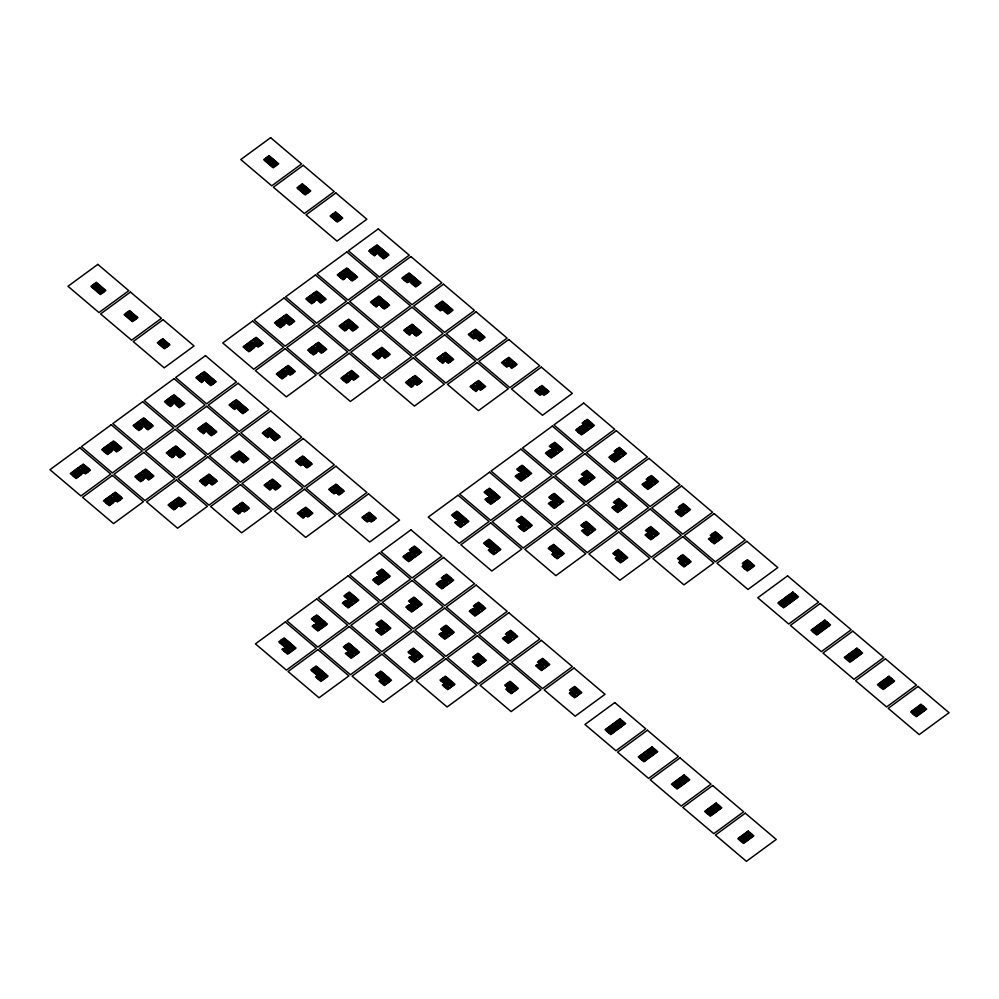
<?xml version="1.0" encoding="UTF-8"?>
<svg xmlns="http://www.w3.org/2000/svg" width="999" height="999" viewBox="0 0 999 999"><rect width="100%" height="100%" fill="white"/><g stroke="black" fill="none" stroke-linecap="round" stroke-linejoin="round"><path stroke-width="1.5" d="M92.095 287.425L97.527 283.441M264.897 160.702L270.329 156.718M93.294 288.436L98.726 284.465M266.096 161.713L271.516 157.73M94.493 289.46L99.925 285.477M267.282 162.725L272.715 158.741M95.692 290.472L101.111 286.488M268.481 163.736L273.913 159.753M96.878 291.483L102.31 287.5M269.68 164.748L275.112 160.764M98.077 292.495L103.509 288.511M270.879 165.759L276.298 161.788M99.276 293.506L104.708 289.535M272.065 166.783L277.497 162.8M125.312 315.584L130.744 311.601M298.114 188.848L303.534 184.865M126.511 316.596L131.943 312.612M299.3 189.86L304.732 185.876M127.71 317.607L133.129 313.624M300.499 190.871L305.931 186.9M128.896 318.619L134.328 314.648M301.698 191.895L307.13 187.912M130.095 319.63L135.527 315.659M302.897 192.907L308.316 188.923M131.294 320.654L136.726 316.671M304.096 193.918L309.515 189.935M158.529 343.731L163.961 339.747M331.318 217.008L336.75 213.024M159.728 344.742L165.147 340.771M332.517 218.019L337.949 214.036M160.926 345.766L166.346 341.783M333.716 219.031L339.148 215.047M162.113 346.778L167.545 342.794M334.915 220.042L340.334 216.059M163.312 347.789L168.744 343.806M336.114 221.054L341.533 217.07M203.134 374.275L205.444 372.59M375.936 247.54L378.234 245.854M172.889 397.402L175.2 395.716M345.691 270.667L347.989 268.981M142.645 420.529L144.955 418.843M198.264 379.745L206.643 373.601M315.447 293.793L317.744 292.108M371.054 253.009L379.433 246.865M112.412 443.656L114.71 441.958M166.858 403.708L176.398 396.728M285.202 316.92L287.512 315.234M339.66 276.985L349.188 269.992M82.168 466.783L84.465 465.084M135.464 427.684L146.154 419.855M199.325 380.644L207.829 374.613M254.957 340.047L257.267 338.361M308.266 300.949L318.943 293.119M372.127 253.921L380.631 247.877M167.932 404.62L175.162 399.325M340.734 277.884L347.952 272.59M104.071 451.66L115.909 442.982M175.287 399.425L177.585 397.739M276.873 324.925L288.699 316.246M348.077 272.69L350.387 271.004M136.538 428.596L144.917 422.452M309.328 301.86L317.707 295.716M72.677 475.624L85.664 466.108M145.042 422.552L147.34 420.866M203.921 379.37L209.028 375.624M245.479 348.901L258.454 339.373M317.832 295.816L320.142 294.131M376.71 252.647L381.83 248.888M105.145 452.559L117.108 443.993M173.676 402.497L178.784 398.751M202.322 381.368L204.445 379.82M277.934 325.836L289.897 317.257M346.466 275.774L351.586 272.015M375.124 254.633L377.235 253.084M73.751 476.535L84.428 468.706M246.541 349.8L257.23 341.97M84.553 468.806L86.863 467.12M143.431 425.624L148.539 421.878M172.09 404.495L174.201 402.947M205.107 380.394L210.227 376.635M257.355 342.07L259.653 340.384M316.221 298.901L321.341 295.142M344.88 277.759L346.99 276.211M377.909 253.659L383.017 249.912M141.846 427.622L143.956 426.073M314.635 300.886L316.745 299.338M113.187 448.751L118.294 445.005M174.862 403.521L179.982 399.762M285.976 322.028L291.096 318.269M347.664 276.785L352.772 273.039M82.942 471.878L88.049 468.131M111.601 450.749L113.711 449.2M144.618 426.648L149.738 422.889M211.426 377.647L206.094 381.556L210.876 385.614L216.209 381.705L204.246 371.566L195.866 377.709L201.611 382.58L202.76 381.743L197.015 376.873M255.732 345.154L260.851 341.396M284.39 324.013L286.501 322.465M317.42 299.912L322.54 296.166M384.215 250.924L378.896 254.82L383.678 258.878L388.998 254.97L377.035 244.842L368.668 250.986L374.413 255.856L375.562 255.007L369.817 250.137M81.356 473.876L83.466 472.327M114.385 449.775L119.493 446.016M181.181 400.774L175.849 404.682L179.445 407.729L184.765 403.821L174.001 394.692L164.473 401.685L170.217 406.556L172.515 404.87L166.771 400M254.146 347.14L256.268 345.592M287.175 323.039L292.295 319.28M353.971 274.051L348.651 277.947L352.235 280.994L357.567 277.085L346.803 267.969L337.262 274.95L343.007 279.82L345.317 278.134L339.573 273.264M84.141 472.902L89.248 469.143M150.936 423.901L145.604 427.809L148.002 429.832L153.322 425.936L143.756 417.819L133.079 425.661L138.824 430.532L142.27 427.997L136.538 423.126M207.293 382.567L212.612 378.671M256.93 346.166L262.05 342.407M323.726 297.178L318.406 301.074L320.804 303.109L326.124 299.2L316.558 291.096L305.869 298.926L311.613 303.796L315.072 301.261L309.328 296.391M380.095 255.844L385.414 251.935M120.692 447.028L115.372 450.936L116.558 451.948L121.89 448.052L113.511 440.946L101.686 449.625L107.43 454.495L112.038 451.123L106.294 446.253M177.048 405.694L182.367 401.798M293.481 320.304L288.162 324.2L289.36 325.224L294.68 321.316L286.313 314.223L274.475 322.902L280.22 327.772L284.827 324.388L279.083 319.518M349.85 278.971L355.169 275.062M146.803 428.821L152.135 424.925M208.491 383.579L213.811 379.682M319.605 302.098L324.925 298.189M381.281 256.855L386.613 252.947M178.247 406.705L183.566 402.809M351.036 279.982L356.368 276.074M209.69 384.603L215.01 380.694M382.48 257.867L387.799 253.958M235.177 402.347L237.487 400.649M407.979 275.612L410.277 273.926M204.932 425.474L207.243 423.776M377.734 298.738L380.032 297.053M174.688 448.601L176.998 446.903M231.456 406.968L238.674 401.66M347.49 321.865L349.787 320.179M404.245 280.232L411.476 274.937M144.443 471.728L146.753 470.029M200.062 430.931L208.429 424.787M317.245 344.992L319.543 343.306M372.852 304.208L381.231 298.064M232.517 407.867L237.437 404.258M405.319 281.144L410.239 277.535M114.198 494.855L116.508 493.156M168.656 454.907L178.197 447.914M237.575 404.37L239.872 402.684M287 368.119L289.298 366.421M341.458 328.172L350.986 321.191M410.364 277.635L412.674 275.949M201.124 431.843L207.205 427.385M373.926 305.107L379.995 300.662M137.263 478.883L147.952 471.041M207.33 427.497L209.628 425.811M310.065 352.147L320.741 344.318M380.119 300.761L382.43 299.076M169.73 455.819L176.96 450.512M342.52 329.083L349.75 323.788M105.869 502.847L117.707 494.168M177.085 450.624L179.383 448.938M235.951 407.442L241.071 403.696M278.671 376.123L290.497 367.445M349.875 323.888L352.185 322.202M408.753 280.707L413.861 276.96M138.337 479.782L146.716 473.638M311.126 353.059L319.505 346.915M146.841 473.751L149.138 472.065M205.707 430.569L210.826 426.823M236.476 407.892L234.365 409.44L229.058 404.945L236.288 399.637L248.239 409.777L242.919 413.686L238.137 409.627L243.456 405.719M319.63 347.015L321.94 345.329M378.509 303.833L383.616 300.087M409.278 281.156L407.167 282.705L401.86 278.209L409.078 272.902L421.041 283.042L415.721 286.95L410.939 282.892L416.258 278.983M106.943 503.758L116.471 496.765M204.121 432.567L206.244 431.019M279.732 377.023L289.26 370.042M376.923 305.831L379.033 304.283M116.596 496.878L118.893 495.192M175.474 453.696L180.582 449.95M237.15 408.454L242.27 404.707M289.385 370.142L291.696 368.456M348.264 326.96L353.384 323.214M409.952 281.73L415.06 277.972M173.876 455.694L175.999 454.145M346.678 328.958L348.788 327.41M145.23 476.823L150.337 473.076M206.905 431.58L212.025 427.834M318.019 350.087L323.139 346.341M379.707 304.857L384.815 301.099M114.985 499.95L120.092 496.203M143.644 478.821L145.754 477.272M176.661 454.707L181.781 450.961M287.774 373.214L292.894 369.468M316.433 352.085L318.544 350.537M349.463 327.984L354.57 324.225M113.399 501.948L115.509 500.399M286.189 375.212L288.299 373.663M146.416 477.834L151.536 474.088M213.212 428.846L207.892 432.754L211.488 435.789L216.808 431.893L206.044 422.764L197.665 428.908L203.409 433.778L204.558 432.929L198.813 428.059M319.218 351.111L324.325 347.352M386.014 302.11L380.694 306.019L384.278 309.066L389.598 305.157L378.833 296.029L370.454 302.173L376.198 307.043L377.36 306.206L371.616 301.336M116.171 500.961L121.291 497.215M182.979 451.973L177.647 455.881L180.045 457.904L185.364 453.996L175.799 445.891L166.271 452.884L172.015 457.754L174.313 456.056L168.569 451.186M239.335 410.639L244.655 406.73M288.973 374.238L294.093 370.479M355.769 325.237L350.449 329.146L352.834 331.168L358.166 327.272L348.589 319.156L339.061 326.149L344.805 331.019L347.115 329.333L341.371 324.463M412.125 283.903L417.457 280.007M152.735 475.099L147.402 479.008L148.601 480.019L153.921 476.111L145.554 469.018L134.877 476.848L140.622 481.718L144.068 479.183L138.324 474.313M209.091 433.766L214.41 429.857M325.524 348.364L320.204 352.272L321.403 353.284L326.723 349.388L318.356 342.282L307.667 350.125L313.411 354.995L316.87 352.46L311.126 347.59M381.88 307.03L387.212 303.134M178.846 456.893L184.166 452.984M240.534 411.65L245.854 407.754M351.648 330.157L356.968 326.261M413.324 284.915L418.643 281.019M210.29 434.777L215.609 430.869M383.079 308.042L388.411 304.146M241.721 412.662L247.053 408.766M414.523 285.939L419.842 282.03M268.394 430.494L270.692 428.808M441.183 303.758L443.494 302.073M238.149 453.621L240.447 451.935M410.939 326.885L413.249 325.199M207.904 476.748L210.215 475.062M264.66 435.114L271.89 429.82M380.706 350.012L383.004 348.326M437.462 308.391L444.692 303.084M177.66 499.875L179.97 498.189M233.267 459.09L241.646 452.947M350.462 373.139L352.759 371.453M406.069 332.355L414.448 326.211M265.734 436.026L270.654 432.417M438.536 309.29L443.456 305.682M201.873 483.066L211.401 476.073M270.779 432.517L273.089 430.831M374.675 356.331L384.203 349.338M443.581 305.794L445.879 304.096M170.479 507.03L181.156 499.2M234.34 460.002L242.844 453.958M343.281 380.307L353.958 372.465M407.13 333.266L415.646 327.222M202.947 483.966L210.165 478.671M375.736 357.23L382.967 351.935M210.302 478.771L212.6 477.085M269.168 435.601L274.288 431.843M383.092 352.048L385.402 350.349M441.97 308.866L447.077 305.12M171.553 507.942L182.355 500.212M269.693 436.039L267.582 437.587L262.275 433.091L269.505 427.797L280.269 436.913L274.937 440.821L271.353 437.774L276.673 433.878M344.343 381.206L355.157 373.476M442.495 309.315L440.384 310.864L435.064 306.356L442.295 301.061L453.059 310.177L447.739 314.086L444.143 311.051L449.475 307.143M238.923 458.728L244.043 454.97M411.725 331.993L416.833 328.246M208.679 481.855L213.798 478.096M237.337 460.714L239.448 459.165M270.367 436.613L275.474 432.854M381.481 355.12L386.588 351.373M410.139 333.991L412.25 332.442M443.156 309.877L448.276 306.131M178.434 504.982L183.554 501.223M207.093 483.841L209.203 482.292M240.122 459.74L245.242 455.981M351.236 378.246L356.343 374.5M379.895 357.118L382.005 355.569M412.924 333.004L418.032 329.258M176.848 506.968L178.971 505.419M349.65 380.244L351.76 378.696M209.877 482.867L214.997 479.108M382.679 356.131L387.787 352.385M179.633 505.993L184.753 502.235M246.428 457.005L241.109 460.901L243.506 462.937L248.826 459.028L239.261 450.924L230.881 457.067L236.626 461.938L237.774 461.088L232.03 456.218M352.435 379.258L357.542 375.512M419.23 330.269L413.911 334.178L416.296 336.201L421.615 332.292L412.05 324.188L403.671 330.332L409.415 335.202L410.577 334.353L404.832 329.483M216.184 480.132L210.864 484.028L212.063 485.039L217.382 481.143L209.016 474.05L199.488 481.031L205.232 485.901L207.53 484.215L201.786 479.345M272.552 438.786L277.872 434.89M388.986 353.396L383.666 357.305L384.852 358.316L390.184 354.408L381.805 347.315L372.277 354.308L378.022 359.165L380.332 357.48L374.588 352.61M445.342 312.063L450.661 308.154M242.307 461.913L247.627 458.017M415.097 335.189L420.429 331.281M273.738 439.81L279.071 435.901M446.541 313.074L451.86 309.166M301.611 458.653L303.908 456.955M474.4 331.918L476.71 330.232M271.366 481.78L273.664 480.082M444.155 355.045L446.466 353.359M241.121 504.907L243.419 503.209M297.877 463.274L305.107 457.967M413.911 378.171L416.221 376.486M470.679 336.538L477.897 331.243M266.483 487.237L274.862 481.093M439.285 360.514L447.664 354.37M298.951 464.173L303.871 460.564M471.74 337.45L476.673 333.841M235.09 511.213L244.618 504.22M303.996 460.676L306.306 458.991M407.879 384.478L417.42 377.497M476.798 333.941L479.095 332.255M267.557 488.149L273.626 483.691M440.347 361.413L446.428 356.968M273.751 483.803L276.061 482.117M446.553 357.068L448.851 355.382M236.164 512.125L245.816 505.244M302.385 463.748L307.492 460.002M408.953 385.389L418.606 378.509M475.174 337.013L480.294 333.266M272.14 486.875L277.26 483.129M302.909 464.198L300.799 465.746L295.492 461.238L302.709 455.944L312.287 464.048L306.955 467.957L304.57 465.934L309.89 462.025M444.942 360.139L450.049 356.393M475.711 337.462L473.588 339.011L468.281 334.515L475.512 329.208L485.077 337.325L479.757 341.221L477.36 339.198L482.692 335.289M270.554 488.873L272.665 487.325M443.356 362.137L445.467 360.589M241.895 510.002L247.015 506.256M303.584 464.76L308.691 461.014M414.697 383.266L419.805 379.52M476.373 338.037L481.493 334.278M240.309 512L242.42 510.452M273.339 487.887L278.446 484.14M413.111 385.264L415.222 383.716M446.128 361.163L451.248 357.405M243.094 511.013L248.202 507.267M415.884 384.29L421.004 380.532M279.645 485.152L274.325 489.06L275.524 490.072L280.844 486.163L272.465 479.07L264.098 485.214L269.842 490.084L270.991 489.235L265.247 484.365M452.447 358.416L447.115 362.325L448.314 363.336L453.633 359.44L445.267 352.335L436.888 358.479L442.632 363.349L443.781 362.512L438.037 357.642M305.756 466.945L311.089 463.037M478.558 340.209L483.878 336.313M334.815 486.8L337.125 485.114M507.617 360.065L509.915 358.379M304.583 509.927L306.88 508.241M477.372 383.191L479.682 381.506M331.094 491.421L338.324 486.126M503.896 364.697L511.113 359.39M299.7 515.397L308.079 509.253M472.49 388.661L480.869 382.517M332.168 492.332L337.088 488.723M504.957 365.597L509.877 361.988M337.212 488.823L339.523 487.137M510.014 362.1L512.312 360.402M300.774 516.308L309.278 510.264M473.563 389.573L482.067 383.529M335.602 491.908L340.709 488.149M508.391 365.172L513.511 361.426M336.126 492.345L334.016 493.893L328.708 489.398L335.926 484.103L344.305 491.196L338.973 495.092L337.787 494.08L343.107 490.184M508.916 365.622L506.805 367.17L501.498 362.662L508.728 357.367L517.095 364.46L511.775 368.369L510.576 367.357L515.896 363.449M305.357 515.034L310.464 511.276M478.146 388.299L483.266 384.553M303.771 517.02L305.881 515.472M336.8 492.919L341.908 489.16M476.56 390.297L478.671 388.748M509.59 366.183L514.71 362.437M306.556 516.046L311.663 512.287M479.345 389.31L484.465 385.564M368.032 514.96L370.342 513.261M540.834 388.224L543.131 386.538M364.31 519.58L371.541 514.273M537.1 392.844L544.33 387.55M365.384 520.479L370.304 516.87M538.174 393.756L543.094 390.147M370.429 516.982L372.727 515.297M543.219 390.247L545.529 388.561M368.818 520.054L373.926 516.308M541.608 393.319L546.728 389.573M369.343 520.504L367.232 522.052L361.913 517.544L369.143 512.25L376.323 518.331L371.203 522.077L367.495 518.931M542.132 393.768L540.022 395.317L534.715 390.821L541.945 385.514L549.113 391.596L544.005 395.354L540.284 392.207M370.005 521.066L375.124 517.32M542.807 394.343L547.914 390.584M279.932 642.832L285.252 638.923M452.722 516.096L458.054 512.187M312.525 619.867L317.844 615.971M485.314 493.131L490.646 489.235M281.131 643.843L286.451 639.934M345.117 596.915L350.437 593.006M453.921 517.107L459.253 513.199M517.907 470.179L523.239 466.271M313.723 620.879L319.043 616.982M383.029 570.054L377.709 573.95L376.511 572.939L381.83 569.03L390.209 576.136L378.371 584.815L372.627 579.944L377.235 576.56L382.979 581.43M486.513 494.155L491.833 490.247M555.831 443.319L550.499 447.227L549.3 446.203L554.632 442.307L562.999 449.4L551.161 458.079L545.417 453.209L550.024 449.825L555.769 454.695M282.317 644.855L287.65 640.946M351.636 594.018L346.316 597.926L343.918 595.904L349.238 591.995L358.803 600.099L348.127 607.941L342.382 603.071L345.841 600.536L351.586 605.406M410.502 550.836L415.621 547.09M455.119 518.119L460.439 514.223M524.425 467.295L519.105 471.191L516.72 469.168L522.04 465.259L531.605 473.376L520.929 481.206L515.184 476.336L518.631 473.801L524.375 478.671M583.304 424.113L588.411 420.354M320.242 617.994L314.91 621.902L311.326 618.856L316.646 614.947L327.41 624.075L317.882 631.068L312.138 626.198L314.448 624.5L320.192 629.37M379.108 574.812L384.228 571.066M409.066 552.959L411.176 551.411M493.031 491.258L487.712 495.167L484.128 492.12L489.448 488.224L500.212 497.34L490.684 504.333L484.94 499.463L487.237 497.777L492.982 502.647M551.91 448.076L557.017 444.33M581.855 426.223L583.978 424.675M288.848 641.97L283.516 645.866L278.733 641.808L284.053 637.911L296.016 648.051L287.637 654.195L281.893 649.325L283.054 648.476L288.798 653.346M347.714 598.788L352.834 595.029M377.672 576.935L379.782 575.387M411.7 551.86L416.82 548.101M461.638 515.234L456.318 519.13L451.536 515.084L456.855 511.176L468.818 521.316L460.439 527.46L454.695 522.589L455.844 521.74L461.588 526.61M520.516 472.052L525.624 468.306M550.461 450.199L552.572 448.651M584.502 425.124L589.61 421.378M316.321 622.752L321.428 619.005M380.307 575.824L385.427 572.077M489.11 496.028L494.23 492.27M553.109 449.1L558.216 445.342M346.278 600.899L348.389 599.35M519.068 474.175L521.178 472.627M284.927 646.728L290.035 642.981M314.885 624.875L316.995 623.326M348.913 599.8L354.021 596.053M415.709 550.811L418.007 549.113M457.717 519.992L462.837 516.246M487.674 498.139L489.785 496.59M521.703 473.064L526.823 469.318M588.498 424.076L590.809 422.39M405.157 558.753L415.834 550.911M577.946 432.018L588.636 424.188M317.52 623.776L322.627 620.017M384.315 574.775L386.613 573.089M490.309 497.04L495.429 493.294M557.105 448.052L559.415 446.353M283.479 648.851L285.589 647.302M374.912 581.88L384.44 574.887M456.281 522.115L458.391 520.566M547.702 455.144L557.23 448.151M286.126 647.739L291.233 643.993M352.922 598.751L355.219 597.065M406.218 559.652L419.205 550.137M458.916 521.016L464.036 517.257M525.711 472.015L528.021 470.329M579.02 432.929L592.007 423.401M344.667 605.007L353.047 598.863M517.457 478.271L525.836 472.127M321.528 622.727L323.826 621.028M375.974 582.779L387.812 574.1M494.318 495.991L496.628 494.305M548.776 456.056L560.614 447.377M314.423 628.134L321.653 622.827M487.225 501.398L494.443 496.103M290.122 646.69L292.432 645.004M345.741 605.906L356.418 598.076M462.924 519.967L465.222 518.269M518.531 479.183L529.208 471.341M284.178 651.261L290.259 646.803M456.98 524.525L463.049 520.067M315.497 629.033L325.025 622.052M488.286 502.31L497.814 495.317M285.252 652.16L293.631 646.016M458.042 525.437L466.421 519.293M311.975 670.891L317.295 666.995M484.765 544.168L490.097 540.259M344.568 647.939L349.887 644.03M517.357 521.203L522.677 517.307M313.174 671.915L318.494 668.006M377.16 624.974L382.48 621.078M485.964 545.179L491.283 541.271M549.949 498.251L555.269 494.343M345.754 648.95L351.086 645.042M415.072 598.114L409.74 602.022L408.554 601.011L413.873 597.102L422.24 604.195L411.563 612.037L405.819 607.167L409.278 604.632L415.022 609.502M518.556 522.215L523.876 518.319M587.862 471.391L582.542 475.287L581.343 474.275L586.675 470.367L595.042 477.472L584.365 485.302L578.621 480.432L582.067 477.897L587.812 482.767M314.36 672.926L319.692 669.018M383.678 622.09L378.346 625.998L375.961 623.963L381.281 620.067L390.846 628.171L381.318 635.164L375.574 630.294L377.884 628.608L383.628 633.466M442.545 578.908L447.664 575.162M487.162 546.191L492.482 542.282M556.468 495.354L551.148 499.263L548.751 497.24L554.083 493.331L563.648 501.436L554.12 508.429L548.376 503.558L550.674 501.873L556.418 506.743M615.347 452.185L620.454 448.426M352.285 646.066L346.953 649.962L343.369 646.927L348.688 643.019L359.453 652.147L351.074 658.291L345.329 653.421L346.478 652.572L352.222 657.442M411.151 602.884L416.271 599.125M441.108 581.031L443.219 579.482M525.074 519.33L519.755 523.239L516.158 520.192L521.49 516.283L532.255 525.412L523.876 531.555L518.131 526.685L519.28 525.836L525.024 530.706M583.953 476.148L589.06 472.402M613.898 454.295L616.008 452.747M320.879 670.029L315.559 673.938L310.776 669.879L316.096 665.983L328.059 676.111L320.829 681.418L315.522 676.91L317.632 675.361M379.757 626.848L384.865 623.101M443.743 579.919L448.851 576.173M493.681 543.306L488.361 547.202L483.566 543.144L488.898 539.248L500.849 549.388L493.631 554.682L488.324 550.187L490.434 548.638M552.547 500.124L557.667 496.366M616.533 453.196L621.653 449.438M409.715 604.994L411.825 603.446M582.504 478.271L584.615 476.723M348.364 650.824L353.471 647.077M378.309 628.97L380.432 627.422M412.35 603.896L417.457 600.149M521.153 524.088L526.273 520.342M551.111 502.235L553.221 500.686M585.139 477.16L590.259 473.414M316.97 674.8L322.078 671.041M346.915 652.946L349.026 651.398M380.956 627.872L386.064 624.113M438.349 585.976L450.049 577.185M489.76 548.064L494.88 544.318M519.717 526.211L521.828 524.662M553.746 501.136L558.866 497.39M611.138 459.24L622.852 450.462M349.563 651.835L354.67 648.089M416.358 602.847L418.656 601.161M522.352 525.112L527.472 521.353M589.148 476.111L591.458 474.425M408.104 609.103L416.483 602.959M580.894 482.367L589.273 476.223M318.157 675.811L323.276 672.065M384.952 626.823L387.262 625.124M439.41 586.875L451.248 578.196M490.959 549.075L496.066 545.329M557.754 500.087L560.052 498.401M612.212 460.152L624.05 451.473M377.859 632.23L385.09 626.922M550.649 505.494L557.879 500.199M347.615 655.356L355.869 649.1M409.165 610.002L419.855 602.172M520.417 528.621L528.658 522.365M581.967 483.279L592.644 475.437M322.165 674.762L324.475 673.076M378.933 633.129L388.461 626.148M494.967 548.026L497.265 546.341M551.723 506.406L561.251 499.413M317.37 678.483L322.29 674.874M490.172 551.748L495.092 548.139M348.688 656.256L357.068 650.112M521.478 529.532L529.857 523.389M318.444 679.382L325.662 674.088M491.233 552.659L498.464 547.352M376.598 676.011L381.93 672.102M549.4 549.275L554.72 545.367M409.19 653.046L414.523 649.15M581.992 526.311L587.312 522.415M377.797 677.022L383.129 673.114M447.115 626.186L441.783 630.094L440.596 629.083L445.916 625.174L454.283 632.267L444.755 639.26L439.011 634.39L441.321 632.704L447.065 637.574M550.599 550.287L555.919 546.378M619.904 499.45L614.585 503.359L613.386 502.347L618.706 498.439L627.085 505.531L617.557 512.524L611.813 507.654L614.11 505.969L619.855 510.839M415.709 650.162L410.389 654.058L408.004 652.035L413.324 648.126L422.889 656.243L414.51 662.387L408.766 657.517L409.915 656.668L415.659 661.538M474.587 606.98L479.707 603.234M588.511 523.426L583.191 527.335L580.794 525.299L586.113 521.403L595.691 529.507L587.312 535.651L581.568 530.781L582.717 529.945L588.461 534.802M647.389 480.244L652.497 476.498M384.315 674.125L378.996 678.034L375.412 674.987L380.731 671.091L391.496 680.207L384.265 685.514L378.958 681.006L381.069 679.457M443.194 630.956L448.301 627.197M557.117 547.402L551.798 551.298L548.201 548.264L553.533 544.355L564.285 553.483L557.067 558.778L551.76 554.283L553.871 552.734M615.983 504.22L621.103 500.474M473.151 609.09L475.262 607.542M645.941 482.367L648.051 480.819M411.8 654.919L416.908 651.173M475.786 607.991L480.894 604.245M584.59 528.196L589.71 524.438M648.576 481.256L653.696 477.51M441.745 633.066L443.868 631.518M614.547 506.331L616.658 504.782M380.407 678.895L385.514 675.137M410.352 657.042L412.462 655.494M444.393 631.967L449.5 628.209M553.196 552.16L558.316 548.414M583.154 530.307L585.264 528.758M617.182 505.232L622.302 501.486M412.987 655.931L418.106 652.185M479.795 606.942L482.092 605.257M585.789 529.208L590.909 525.449M652.584 480.219L654.894 478.521M471.54 613.199L479.92 607.055M644.33 486.463L652.709 480.319M381.593 679.907L386.713 676.161M448.389 630.918L450.699 629.233M554.395 553.171L559.502 549.425M621.191 504.183L623.488 502.497M441.296 636.326L448.526 631.031M614.085 509.59L621.316 504.295M416.995 654.894L419.305 653.196M472.602 614.098L483.291 606.268M589.797 528.159L592.095 526.473M645.404 487.375L656.081 479.532M411.051 659.452L417.12 654.994M583.853 532.717L589.922 528.259M385.602 678.858L387.912 677.172M442.37 637.225L451.898 630.244M558.404 552.122L560.701 550.437M615.159 510.501L624.687 503.508M380.806 682.579L385.726 678.97M553.608 555.844L558.528 552.235M412.125 660.351L420.504 654.208M584.914 533.628L593.294 527.484M381.88 683.478L389.098 678.184M554.67 556.755L561.9 551.448M441.233 681.118L446.553 677.21M614.035 554.383L619.355 550.486M479.145 654.258L473.826 658.154L472.627 657.142L477.959 653.246L486.326 660.339L477.947 666.483L472.202 661.613L473.351 660.764L479.095 665.634M651.947 527.522L646.628 531.431L645.429 530.419L650.749 526.51L659.128 533.603L650.749 539.747L645.004 534.877L646.153 534.04L651.897 538.911M447.752 678.221L442.432 682.13L440.035 680.107L445.367 676.198L454.932 684.303L447.702 689.61L442.395 685.102L444.505 683.553M506.63 635.052L511.738 631.293M620.554 551.498L615.222 555.394L612.837 553.371L618.156 549.462L627.722 557.579L620.504 562.874L615.197 558.379L617.307 556.83M679.42 508.316L684.54 504.57M475.237 659.015L480.344 655.269M648.026 532.292L653.146 528.533M505.182 637.162L507.292 635.614M677.984 510.439L680.094 508.878M443.831 682.991L448.951 679.245M473.788 661.138L475.899 659.59M507.829 636.063L512.937 632.305M616.633 556.256L621.753 552.509M646.59 534.403L648.701 532.854M680.619 509.328L685.739 505.581M476.423 660.027L481.543 656.281M649.225 533.304L654.333 529.545M445.03 684.003L450.149 680.257M511.825 635.014L514.135 633.329M617.832 557.267L622.939 553.521M684.627 508.279L686.925 506.593M504.732 640.421L511.963 635.127M677.522 513.686L684.752 508.391M480.432 658.99L482.742 657.292M653.234 532.255L655.531 530.569M474.488 663.548L480.556 659.09M647.277 536.813L653.358 532.367M444.243 686.675L451.348 681.268M505.794 641.333L515.334 634.34M617.045 559.939L624.138 554.532M678.596 514.597L688.124 507.604M475.561 664.46L483.928 658.304M648.351 537.724L656.73 531.58M445.317 687.587L452.535 682.28M618.106 560.851L625.337 555.544M511.188 682.317L505.869 686.226L504.67 685.214L509.989 681.306L518.369 688.411L511.138 693.706L505.831 689.21L507.942 687.662M683.99 555.594L678.658 559.49L677.472 558.478L682.792 554.582L691.158 561.675L683.94 566.97L678.633 562.474L680.744 560.926M538.673 663.111L543.781 659.365M711.463 536.388L716.583 532.629M507.267 687.087L512.387 683.341M537.225 665.234L539.335 663.686M680.069 560.352L685.177 556.605M710.027 538.498L712.137 536.95M539.86 664.135L544.979 660.376M712.662 537.4L717.769 533.653M508.466 688.099L513.586 684.352M681.268 561.376L686.375 557.617M543.868 663.086L546.178 661.388M716.67 536.351L718.968 534.665M537.924 667.644L543.993 663.186M710.714 540.909L716.795 536.463M507.679 690.771L514.785 685.364M680.481 564.035L687.574 558.628M538.998 668.556L547.365 662.412M711.788 541.82L720.167 535.676M508.753 691.683L515.971 686.375M681.543 564.947L688.773 559.652M570.704 691.183L575.824 687.437M743.506 564.447L748.613 560.701M571.378 691.758L569.268 693.306L574.575 697.801L581.805 692.507L574.625 686.425L569.517 690.172L573.226 693.318M744.18 565.022L742.057 566.57L747.377 571.066L754.595 565.771L747.427 559.69L742.307 563.436L746.028 566.583M571.903 692.195L577.022 688.448M744.705 565.471L749.812 561.713M578.209 689.46L571.116 694.867M748.701 564.423L751.011 562.724M743.905 568.131L748.838 564.522M572.19 695.779L579.408 690.471M744.979 569.043L752.21 563.748M607.355 731.705L622.327 720.729M780.144 604.969L795.117 593.993M608.416 732.617L623.388 721.628M781.218 605.881L796.191 594.892M640.546 758.928L654.37 748.788M813.336 632.205L827.16 622.065M641.608 759.839L655.431 749.7M814.41 633.104L828.233 622.964M673.738 786.151L686.4 776.86M846.528 659.427L859.202 650.124M674.8 787.062L687.474 777.771M847.602 660.327L860.276 651.036M706.93 813.373L718.443 804.932M879.719 686.65L891.245 678.196M707.991 814.285L719.517 805.831M880.793 687.549L892.307 679.108M740.122 840.596L750.486 833.004M912.911 713.873L923.288 706.268M741.183 841.508L751.56 833.903M913.985 714.772L924.35 707.167M791.683 592.907L797.327 597.677M823.725 620.966L829.357 625.749M590.846 424.25L593.244 426.273M790.534 593.743L796.166 598.526M855.768 649.038L861.4 653.821M622.889 452.31L625.287 454.345M822.577 621.815L828.208 626.598M887.811 677.11L893.443 681.88M584.914 421.041L592.095 427.122M654.932 480.382L657.33 482.405M789.385 594.592L795.017 599.363M854.62 649.887L860.251 654.657M919.854 705.182L925.486 709.952M616.957 449.1L624.138 455.182M686.975 508.454L689.36 510.477M821.428 622.664L827.06 627.434M886.65 677.946L892.294 682.729M583.891 421.79L587.599 424.937M587.474 425.025L590.946 427.959M649 477.172L656.168 483.254M719.018 536.525L721.403 538.548M788.236 595.441L793.868 600.212M853.458 650.724L859.103 655.506M918.693 706.018L924.337 710.801M615.933 449.862L619.642 453.009M619.517 453.096L622.976 456.031M681.043 505.244L688.211 511.326M751.061 564.585L753.446 566.62M820.266 623.501L825.911 628.284M885.501 678.796L891.133 683.578M647.964 477.934L651.685 481.081M374.737 246.528L386.7 256.668M651.56 481.168L655.019 484.103M713.074 533.304L720.254 539.398M787.075 596.278L792.719 601.061M852.309 651.573L857.941 656.355M917.544 706.867L923.176 711.638M586.013 426.098L589.472 429.033M585.826 426.248L582.105 423.101L587.225 419.343L594.393 425.424L581.406 434.952L575.661 430.082L581.43 425.861L587.175 430.731M680.007 505.993L683.728 509.14M406.78 274.6L418.731 284.727M439.997 302.747L450.761 311.875M473.201 330.906L482.779 339.011M506.418 359.053L514.797 366.146M539.635 387.212L546.815 393.294M683.603 509.24L687.062 512.162M745.117 561.376L752.297 567.457M819.118 624.35L824.749 629.12M884.352 679.645L889.984 684.415M377.172 250.212L385.664 257.417M618.056 454.17L621.515 457.105M712.05 534.065L719.105 540.234M373.589 247.377L377.048 250.312M617.857 454.308L614.148 451.161L619.255 447.415L626.435 453.496L614.597 462.175L608.853 457.305L613.461 453.933L619.205 458.791M266.933 157.318L276.498 165.422M300.137 185.464L308.516 192.557M333.354 213.624L340.534 219.705M785.926 597.127L791.558 601.898M851.16 652.422L856.792 657.192M916.395 707.704L922.027 712.487M583.016 425.387L588.324 429.882M650.099 482.242L653.558 485.177M409.203 278.284L417.707 285.489M442.42 306.443L449.725 312.625M475.636 334.59L481.743 339.772M508.853 362.749L513.761 366.908M542.07 390.896L545.779 394.043M649.899 482.38L646.191 479.233L651.298 475.487L658.478 481.568L647.789 489.398L642.045 484.527L645.504 481.993L651.248 486.863M744.093 562.137L747.801 565.284M405.631 275.437L409.091 278.371M438.836 303.596L442.307 306.531M472.052 331.743L475.512 334.677M505.269 359.902L508.728 362.837M538.486 388.049L541.945 390.984M747.677 565.372L751.148 568.306M817.969 625.199L823.601 629.969M883.203 680.481L888.835 685.264M615.059 453.446L620.367 457.954M682.13 510.314L685.601 513.249M681.942 510.452L678.234 507.305L683.341 503.546L690.521 509.627L680.993 516.62L675.249 511.75L677.547 510.064L683.291 514.935M265.896 158.067L275.462 166.184M299.113 186.226L307.48 193.319M332.33 214.373L339.498 220.454M784.777 597.976L790.409 602.747M850.012 653.259L855.644 658.041M915.246 708.553L920.878 713.336M372.115 248.451L375.574 251.386M647.09 481.518L652.397 486.026M714.173 538.374L717.632 541.308M375.387 251.523L379.108 254.67M713.985 538.523L710.264 535.377L715.384 531.618L722.552 537.699L714.185 543.843L708.441 538.973L709.59 538.136L715.334 543.006M816.82 626.036L822.452 630.819M882.042 681.33L887.686 686.113M404.158 276.511L407.617 279.445M437.375 304.67L440.834 307.605M470.591 332.817L474.05 335.751M503.808 360.976L507.267 363.911M537.012 389.123L540.484 392.058M679.133 509.59L684.44 514.085M746.216 566.445L749.675 569.38M407.43 279.595L411.138 282.742M440.646 307.742L444.355 310.889M473.863 335.901L477.572 339.048M507.067 364.048L510.789 367.195M783.628 598.813L789.26 603.596M848.85 654.108L854.495 658.89M914.085 709.402L919.729 714.173M370.966 249.288L376.273 253.796M580.269 426.698L586.013 431.568M711.176 537.662L716.483 542.157M815.659 626.885L821.303 631.655M880.893 682.18L886.525 686.95M403.009 277.36L408.316 281.868M436.226 305.519L441.533 310.015M469.443 333.666L474.75 338.162M502.647 361.825L507.954 366.321M535.864 389.972L541.171 394.468M612.312 454.77L618.056 459.64M743.219 565.721L748.526 570.229M782.467 599.662L788.111 604.432M847.701 654.957L853.333 659.727M912.936 710.239L918.568 715.022M579.12 427.547L584.865 432.417M644.355 482.842L650.099 487.712M814.51 627.734L820.142 632.504M879.744 683.016L885.376 687.799M611.163 455.619L616.907 460.489M676.398 510.914L682.142 515.784M781.318 600.511L786.95 605.282M846.553 655.794L852.184 660.576M911.787 711.088L917.419 715.871M577.971 428.396L583.716 433.266M643.206 483.691L648.95 488.548M813.361 628.571L818.993 633.354M878.596 683.865L884.227 688.648M610.014 456.468L615.759 461.326M780.169 601.348L785.801 606.131M845.404 656.643L851.036 661.413M576.823 429.233L582.567 434.103M812.212 629.42L817.844 634.19M779.02 602.197L784.652 606.967M559.452 448.214L561.85 450.249M591.495 476.286L593.893 478.309M552.322 443.993L560.701 451.086M623.538 504.358L625.923 506.381M584.365 472.065L592.732 479.158M655.581 532.417L657.966 534.453M344.493 269.655L355.257 278.783M551.298 444.755L559.54 451.935M616.408 500.124L624.775 507.23M687.624 560.489L690.009 562.524M583.341 472.814L588.249 476.985M376.536 297.727L387.3 306.843M409.752 325.874L419.318 333.991M442.969 354.033L451.336 361.126M476.173 382.18L483.354 388.261M588.124 477.072L591.583 480.007M648.451 528.196L656.818 535.289M346.928 273.339L354.233 279.533M615.372 500.886L620.292 505.044M343.344 270.504L346.803 273.439M620.167 505.132L623.626 508.066M680.481 556.268L688.86 563.361M554.62 450.074L558.079 453.009M375.387 298.564L386.263 307.605M408.591 326.723L418.281 334.74M441.808 354.87L450.299 361.875M475.024 383.029L482.317 389.023M550.711 447.065L554.42 450.212M647.414 528.958L655.669 536.138M586.663 478.146L590.122 481.081M582.754 475.137L586.463 478.284M679.457 557.017L684.365 561.188M684.24 561.276L687.712 564.21M341.87 271.578L345.342 274.513M551.623 449.35L556.93 453.858M618.693 506.218L622.165 509.14M345.142 274.65L348.863 277.797M614.797 503.209L618.506 506.356M373.913 299.638L377.372 302.572M407.13 327.797L410.589 330.731M440.347 355.944L443.806 358.878M473.563 384.103L477.023 387.038M583.653 477.422L588.973 481.918M650.736 534.278L654.195 537.212M377.185 302.722L380.894 305.869M410.402 330.869L414.11 334.016M443.618 359.028L447.327 362.175M476.823 387.175L480.544 390.322L485.651 386.576L478.484 380.494L470.104 386.638L475.849 391.508L476.998 390.659L471.253 385.789M646.828 531.268L650.549 534.428M340.721 272.415L346.029 276.923M615.696 505.494L621.003 509.989M682.779 562.35L686.238 565.284M678.87 559.34L682.592 562.487M372.764 300.487L378.072 304.982M405.981 328.646L411.288 333.142M439.198 356.793L444.505 361.288M472.402 384.952L477.722 389.448M647.739 533.553L653.046 538.061M548.876 450.674L554.62 455.544M679.782 561.625L685.089 566.133M580.918 478.746L586.663 483.616M338.424 274.113L344.168 278.983M547.727 451.523L553.471 456.393M612.961 506.818L618.706 511.675M579.77 479.595L585.514 484.453M546.578 452.36L552.322 457.23M528.059 472.19L530.457 474.213M560.102 500.262L562.499 502.285M314.248 292.782L323.813 300.886M519.73 466.945L529.295 475.062M592.145 528.321L594.53 530.357M346.291 320.854L355.856 328.958M379.508 349.001L387.874 356.094M412.724 377.16L419.892 383.241M551.773 495.017L561.338 503.134M624.188 556.393L626.573 558.416M316.683 296.466L322.789 301.648M518.706 467.707L524.812 472.877M313.099 293.631L316.558 296.566M524.687 472.977L528.146 475.911M583.816 523.089L593.381 531.193M348.726 324.538L354.832 329.72M381.93 352.697L386.85 356.855M415.147 380.844L418.868 383.991M550.749 495.779L556.855 500.949M345.142 321.69L348.601 324.625M378.359 349.85L381.818 352.784M411.563 377.997L415.035 380.931M556.73 501.036L560.189 503.971M615.859 551.161L625.424 559.265M582.779 523.838L592.232 532.042M311.638 294.705L315.097 297.64M523.226 474.05L526.685 476.985M314.897 297.777L318.619 300.924M519.318 471.041L523.026 474.188M614.822 551.91L620.928 557.092M620.804 557.18L624.275 560.114M343.668 322.764L347.128 325.699M376.885 350.924L380.344 353.858M410.102 379.071L413.561 382.005M555.257 502.11L558.728 505.044M346.94 325.849L350.661 328.996M380.157 353.996L383.866 357.142M413.374 382.155L417.082 385.302L422.202 381.543L415.022 375.462L405.494 382.455L411.238 387.325L413.536 385.639L407.792 380.769M551.361 499.113L555.069 502.26M310.477 295.542L315.784 300.05M520.217 473.326L525.536 477.822M587.3 530.182L590.759 533.116M583.391 527.172L587.112 530.319M342.52 323.614L347.827 328.109M375.736 351.773L381.044 356.268M408.953 379.92L414.26 384.415M552.26 501.398L557.567 505.894M619.343 558.254L622.802 561.188M615.434 555.244L619.155 558.391M584.303 529.458L589.61 533.966M616.346 557.529L621.653 562.037M308.179 297.24L313.923 302.11M517.482 474.65L523.226 479.52M340.222 325.299L345.966 330.169M373.426 353.459L379.17 358.329M406.643 381.606L412.387 386.476M549.525 502.709L555.269 507.579M307.03 298.077L312.774 302.947M516.333 475.487L522.077 480.357M284.003 315.909L292.382 323.002M496.665 496.166L499.063 498.189M316.046 343.981L324.413 351.074M349.263 372.127L356.443 378.209M528.708 524.225L531.093 526.261M282.854 316.758L291.346 323.763M487.137 489.91L497.902 499.038M560.751 552.297L563.136 554.32M318.481 347.664L323.389 351.823M351.698 375.824L355.407 378.971M314.897 344.817L318.356 347.752M348.114 372.977L351.573 375.911M519.18 517.981L529.945 527.097M486.113 490.659L493.419 496.853M493.294 496.94L496.753 499.875M551.223 546.041L561.987 555.169M281.393 317.832L284.852 320.766M284.653 320.904L288.374 324.051M518.156 518.731L528.796 527.947M313.424 345.891L316.895 348.826M346.641 374.051L350.1 376.985M316.695 348.976L320.417 352.123M349.912 377.123L353.621 380.269L358.741 376.523L351.561 370.442L340.884 378.271L346.628 383.141L350.087 380.607L344.343 375.736M550.199 546.803L557.492 552.996M557.38 553.084L560.839 556.018M280.232 318.669L285.552 323.177M491.833 498.014L495.292 500.949M487.924 495.017L491.633 498.164M312.275 346.74L317.582 351.236M345.492 374.9L350.799 379.395M523.863 526.086L527.322 529.02M519.955 523.076L523.676 526.223M488.823 497.302L494.13 501.798M555.906 554.158L559.365 557.092M551.997 551.148L555.719 554.295M520.866 525.362L526.173 529.87M277.934 320.367L283.679 325.237M552.909 553.434L558.216 557.929M309.977 348.426L315.721 353.296M343.181 376.586L348.926 381.456M276.785 321.203L282.53 326.074M486.088 498.613L491.833 503.484M308.816 349.275L314.56 354.146M342.033 377.435L347.777 382.292M275.624 322.053L281.368 326.923M253.758 339.036L260.939 345.117M285.801 367.108L292.982 373.189M259.915 345.866L252.61 339.885M465.272 520.129L467.657 522.165M284.653 367.944L291.945 373.938M497.315 548.201L499.7 550.224M454.545 512.862L466.508 523.001M251.149 340.959L254.608 343.893M254.408 344.031L258.129 347.177L263.249 343.431L256.069 337.35L243.082 346.865L248.826 351.735L254.583 347.515L248.838 342.645M486.588 540.934L498.551 551.073M283.192 369.018L286.651 371.953M286.451 372.103L290.172 375.249L295.279 371.491L288.112 365.409L276.273 374.088L282.018 378.958L286.626 375.587L280.881 370.716M453.521 513.623L465.359 523.851M249.987 341.795L255.307 346.303M485.564 541.695L494.055 548.888M493.943 548.988L497.402 551.923M282.03 369.867L287.337 374.363M460.427 521.99L463.898 524.925M456.531 518.981L460.239 522.127M492.47 550.062L495.929 552.996M488.561 547.052L492.282 550.199M247.69 343.494L253.434 348.364M457.43 521.266L462.737 525.774M279.732 371.553L285.477 376.423M489.473 549.338L494.78 553.833M246.541 344.33L252.285 349.2M278.584 372.402L284.328 377.272M245.379 345.179L251.124 350.05M277.422 373.251L283.167 378.122M244.231 346.029L249.975 350.899M618.893 719.63L624.525 724.412M650.936 747.702L656.568 752.484M418.057 550.973L420.454 553.009M617.744 720.479L623.376 725.249M682.966 775.773L688.611 780.544M450.099 579.045L452.485 581.068M649.775 748.551L655.419 753.321M715.009 803.833L720.641 808.616M412.125 547.764L419.293 553.846M482.142 607.117L484.527 609.14M616.583 721.328L622.227 726.098M681.817 776.61L687.449 781.393M747.052 831.905L752.684 836.687M444.155 575.836L451.336 581.918M514.173 635.189L516.57 637.212M648.626 749.387L654.258 754.17M713.86 804.682L719.492 809.465M411.089 548.526L414.81 551.673M414.685 551.76L418.144 554.695M476.198 603.908L483.379 609.989M546.216 663.249L548.613 665.284M615.434 722.165L621.066 726.947M680.669 777.459L686.301 782.242M745.903 832.754L751.535 837.524M443.131 576.585L446.84 579.745M446.728 579.832L450.187 582.767M508.241 631.967L515.422 638.061M578.259 691.32L580.656 693.343M647.477 750.237L653.109 755.019M712.712 805.531L718.343 810.301M475.174 604.657L478.883 607.804M201.935 373.264L213.898 383.391M478.758 607.904L482.23 610.826M540.284 660.039L547.452 666.121M614.285 723.014L619.917 727.784M679.52 778.308L685.152 783.079M744.742 833.603L750.386 838.373M413.211 552.834L416.683 555.769M507.217 632.729L510.926 635.876M233.978 401.323L245.941 411.463M267.195 429.483L277.959 438.598M300.412 457.629L309.977 465.746M333.629 485.789L341.995 492.882M366.845 513.936L374.013 520.017M413.024 552.971L409.315 549.825L414.423 546.078L421.603 552.16L408.616 561.688L402.872 556.818L408.628 552.597L414.373 557.454M510.801 635.963L514.26 638.898M572.327 688.111L579.495 694.193M646.328 751.086L651.96 755.856M711.55 806.368L717.195 811.151M445.254 580.906L448.713 583.841M212.874 384.153L200.787 374.101M445.067 581.043L441.346 577.897L446.466 574.15L453.646 580.232L441.808 588.911L436.063 584.04L440.671 580.656L446.416 585.526M539.248 660.801L546.303 666.97M613.136 723.863L618.768 728.633M678.358 779.145L684.003 783.928M743.593 834.44L749.238 839.222M94.131 284.041L103.696 292.158M127.348 312.2L135.714 319.293M160.564 340.347L167.732 346.441M410.214 552.11L415.522 556.618M477.297 608.978L480.756 611.912M236.413 405.02L244.917 412.225M269.63 433.166L276.935 439.36M302.847 461.326L308.953 466.496M336.051 489.473L340.971 493.643M369.268 517.632L372.989 520.779M477.11 609.115L473.389 605.968L478.509 602.21L485.676 608.291L475 616.133L469.255 611.263L472.714 608.728L478.459 613.598M571.291 688.86L575.012 692.02M232.829 402.172L236.288 405.107M266.046 430.332L269.505 433.254M299.263 458.479L302.722 461.413M332.467 486.638L335.939 489.56M365.684 514.785L369.143 517.719M574.887 692.107L578.346 695.042M645.167 751.922L650.811 756.705M710.401 807.217L716.033 812M442.257 580.182L447.564 584.677M509.34 637.037L512.799 639.972M509.14 637.187L505.432 634.028L510.551 630.282L517.719 636.363L508.191 643.356L502.447 638.486L504.757 636.8L510.501 641.67M93.107 284.802L102.672 292.907M126.324 312.949L134.69 320.055M159.528 341.109L166.708 347.19M611.975 724.7L617.619 729.482M677.21 779.994L682.841 784.777M742.444 835.289L748.076 840.059M199.325 375.174L202.785 378.109M474.3 608.254L479.607 612.749M541.383 665.109L544.842 668.044M202.597 378.259L206.306 381.406M541.183 665.247L537.474 662.1L542.582 658.353L549.762 664.435L541.383 670.579L535.639 665.709L536.788 664.859L542.532 669.73M644.018 752.771L649.65 757.542M709.253 808.066L714.884 812.836M231.368 403.246L234.827 406.181M264.573 431.406L268.044 434.34M297.789 459.552L301.248 462.487M331.006 487.712L334.465 490.646M364.223 515.859L367.682 518.793M506.343 636.326L511.65 640.821M573.414 693.181L576.885 696.116M234.628 406.318L238.349 409.478M267.844 434.478L271.566 437.624M301.061 462.624L304.77 465.771M334.278 490.784L337.987 493.931M610.826 725.549L616.458 730.319M676.061 780.843L681.693 785.614M741.295 836.138L746.927 840.908M198.177 376.024L203.484 380.519M407.48 553.434L413.224 558.304M538.374 664.385L543.693 668.893M642.869 753.621L648.501 758.391M708.104 808.903L713.736 813.686M230.207 404.096L235.527 408.591M263.424 432.242L268.731 436.75M296.641 460.402L301.948 464.897M329.857 488.548L335.164 493.056M363.074 516.708L368.381 521.203M439.523 581.505L445.267 586.376M570.417 692.457L575.724 696.952M609.677 726.398L615.309 731.168M674.912 781.68L680.544 786.463M740.134 836.975L745.778 841.757M406.331 554.283L412.075 559.153M471.553 609.577L477.297 614.447M641.72 754.457L647.352 759.24M706.942 809.752L712.587 814.535M438.361 582.355L444.105 587.212M503.596 637.637L509.34 642.507M608.528 727.235L614.16 732.017M673.751 782.529L679.395 787.312M738.985 837.824L744.63 842.594M405.169 555.119L410.914 559.989M470.404 610.414L476.148 615.284M640.559 755.306L646.203 760.077M705.794 810.601L711.425 815.371M437.212 583.191L442.957 588.061M607.367 728.084L613.011 732.854M672.602 783.378L678.234 788.149M404.021 555.968L409.765 560.839M639.41 756.156L645.042 760.926M606.218 728.933L611.85 733.703M386.663 574.949L389.048 576.972M418.706 603.021L421.091 605.044M379.533 570.729L387.899 577.822M450.736 631.081L453.134 633.116M411.576 598.788L419.942 605.894M482.779 659.153L485.177 661.176M378.496 571.478L383.416 575.649M171.703 396.391L182.467 405.507M383.291 575.736L386.75 578.671M443.606 626.86L451.985 633.953M514.822 687.225L517.22 689.248M410.539 599.55L415.447 603.708M203.734 424.45L214.498 433.578M236.95 452.609L246.516 460.714M270.167 480.756L278.534 487.862M303.384 508.916L310.552 514.997M415.334 603.796L418.793 606.73M475.649 654.932L484.028 662.025M170.542 397.227L181.431 406.268M442.582 627.622L450.824 634.802M507.692 683.004L516.058 690.097M381.818 576.81L385.277 579.745M206.169 428.146L213.474 434.328M239.385 456.293L245.492 461.476M277.51 488.611L269.018 481.605M305.806 512.599L309.528 515.746M377.909 573.801L381.63 576.947M474.625 655.681L479.532 659.852M202.585 425.299L206.044 428.234M235.801 453.459L239.261 456.381M302.235 509.765L305.694 512.687M479.408 659.939L482.867 662.874M413.861 604.882L417.32 607.804M506.655 683.753L511.575 687.911M409.952 601.873L413.673 605.019M511.451 688.011L514.91 690.946M169.081 398.301L172.54 401.236M378.821 576.086L384.128 580.581M445.904 632.941L449.363 635.876M172.352 401.386L176.061 404.533M441.995 629.932L445.716 633.091M201.124 426.373L204.583 429.308M234.34 454.533L237.799 457.467M267.545 482.679L271.004 485.614M300.761 510.839L304.22 513.773M410.864 604.158L416.171 608.653M477.947 661.013L481.406 663.948M204.383 429.445L208.104 432.592M237.6 457.604L241.321 460.751M270.816 485.751L274.538 488.898M304.033 513.911L307.742 517.057L312.862 513.311L305.682 507.23L297.302 513.374L303.047 518.231L304.208 517.395L298.464 512.524M474.038 658.004L477.747 661.151M167.932 399.15L173.239 403.646M442.907 632.217L448.214 636.725M509.989 689.085L513.449 692.02M506.081 686.076L509.79 689.223M199.962 427.222L205.282 431.718M233.179 455.369L238.486 459.877M266.396 483.528L271.703 488.024M299.613 511.675L304.92 516.183M474.937 660.289L480.257 664.797M376.086 577.41L381.83 582.28M506.98 688.361L512.287 692.856M408.129 605.481L413.873 610.339M165.622 400.836L171.366 405.706M374.925 578.246L380.669 583.116M440.159 633.541L445.904 638.411M406.968 606.318L412.712 611.188M373.776 579.095L379.52 583.965M355.269 598.925L357.654 600.948M387.3 626.985L389.697 629.02M141.458 419.518L151.024 427.622M346.94 593.681L356.506 601.798M419.343 655.057L421.74 657.08M173.489 447.577L183.067 455.694M206.706 475.736L215.085 482.829M239.922 503.883L247.103 509.965M378.983 621.753L388.549 629.857M451.386 683.129L453.783 685.152M143.881 423.201L149.987 428.384M345.904 594.442L352.01 599.612M140.297 420.354L143.769 423.289M351.898 599.7L355.357 602.634M411.014 649.825L420.591 657.929M172.34 448.426L182.03 456.443M205.557 476.585L214.048 483.591M238.773 504.732L246.066 510.726M377.947 622.502L387.4 630.706M443.057 677.884L452.622 686.001M409.99 650.574L416.096 655.756M415.971 655.844L419.43 658.778M138.836 421.428L142.295 424.363M350.424 600.774L353.883 603.708M442.033 678.646L448.139 683.816M142.108 424.513L145.817 427.659M346.516 597.777L350.237 600.923M448.014 683.915L451.473 686.837M170.879 449.5L174.338 452.435M204.096 477.659L207.555 480.594M237.3 505.806L240.771 508.741M382.467 628.846L385.926 631.78M174.151 452.572L177.859 455.719M207.355 480.731L211.076 483.878M240.572 508.878L244.293 512.025L249.4 508.279L242.233 502.197L232.692 509.19L238.436 514.06L240.747 512.362L235.002 507.492M378.559 625.836L382.28 628.983M137.687 422.277L142.994 426.773M347.427 600.062L352.734 604.557M414.51 656.917L417.969 659.852M410.601 653.908L414.31 657.055M169.73 450.349L175.037 454.845M202.934 478.496L208.254 483.004M236.151 506.655L241.458 511.151M379.47 628.121L384.777 632.629M446.553 684.989L450.012 687.924M442.644 681.98L446.353 685.127M411.513 656.193L416.82 660.689M443.544 684.265L448.851 688.761M135.377 423.963L141.121 428.833M344.692 601.373L350.437 606.243M167.42 452.035L173.164 456.905M200.637 480.194L206.381 485.052M233.853 508.341L239.598 513.211M376.723 629.445L382.467 634.315M134.228 424.812L139.972 429.682M343.531 602.222L349.275 607.092M111.214 442.644L119.58 449.737M323.876 622.889L326.261 624.924M143.257 470.704L151.623 477.809M176.461 498.863L183.641 504.945M355.906 650.961L358.304 652.984M113.636 446.328L118.556 450.487M110.065 443.481L113.524 446.416M314.348 616.645L325.112 625.761M387.949 679.033L390.347 681.056M145.679 474.4L150.587 478.558M178.896 502.547L182.617 505.694M142.095 471.553L145.554 474.488M175.312 499.7L178.771 502.634M346.391 644.705L357.155 653.833M313.311 617.394L323.963 626.61M378.421 672.777L389.185 681.905M108.591 444.555L112.05 447.49M111.863 447.639L115.572 450.786M345.354 645.466L352.659 651.66M352.535 651.748L355.994 654.682M140.634 472.627L144.093 475.561M173.851 500.786L177.31 503.721M377.397 673.538L384.702 679.72M143.906 475.699L147.615 478.846M177.123 503.858L180.831 507.005L185.951 503.259L178.771 497.177L168.082 505.007L173.826 509.877L177.285 507.342L171.541 502.472M384.578 679.807L388.037 682.742M107.442 445.404L112.75 449.9M319.031 624.75L322.49 627.684M315.122 621.74L318.843 624.887M139.485 473.476L144.793 477.972M172.69 501.623L178.009 506.131M351.074 652.822L354.533 655.756M347.165 649.812L350.874 652.959M316.034 624.025L321.341 628.533M383.117 680.893L386.576 683.816M379.208 677.884L382.917 681.031M348.077 652.097L353.384 656.593M105.132 447.09L110.877 451.96M380.107 680.169L385.427 684.665M137.175 475.162L142.919 480.032M170.392 503.321L176.136 508.179M103.983 447.939L109.728 452.809M313.286 625.349L319.031 630.219M136.026 476.011L141.771 480.881M169.243 504.158L174.987 509.028M102.835 448.788L108.579 453.658M80.969 465.771L88.137 471.853M113.012 493.831L120.18 499.912M79.82 466.608L87.113 472.602M292.47 646.865L294.867 648.888M115.434 497.527L119.156 500.674M111.851 494.68L115.322 497.614M324.513 674.937L326.91 676.96M281.755 639.597L293.718 649.737M78.347 467.682L81.806 470.616M81.618 470.766L85.327 473.913L90.447 470.154L83.267 464.073L70.28 473.601L76.024 478.471L81.793 474.25L76.049 469.38M313.798 667.669L325.749 677.809M110.39 495.754L113.849 498.688M113.661 498.826L117.37 501.973L122.49 498.226L115.31 492.145L103.484 500.824L109.216 505.694L113.824 502.31L108.092 497.44M280.731 640.359L289.223 647.552M289.098 647.652L292.557 650.586M77.198 468.531L82.505 473.026M312.762 668.418L321.266 675.624M321.141 675.711L324.6 678.646M109.241 496.603L114.548 501.098M287.637 648.726L291.096 651.66M283.728 645.716L287.437 648.863M319.68 676.785L323.139 679.72M315.771 673.788L319.48 676.935M74.888 470.217L80.632 475.087M284.64 648.001L289.947 652.497M106.93 498.289L112.675 503.159M316.671 676.073L321.99 680.569M73.739 471.066L79.483 475.936M105.782 499.138L111.526 504.008M72.59 471.915L78.334 476.785M104.633 499.975L110.377 504.845M71.441 472.752L77.185 477.622M97.827 264.398L67.982 286.288L98.976 312.562L128.821 290.672L97.827 264.398M270.629 137.675L240.784 159.565L271.765 185.826L301.611 163.936L270.629 137.675M96.329 282.43L90.909 286.413L100.474 294.53L105.894 290.547L96.329 282.43M269.131 155.707L263.699 159.678L273.264 167.795L278.696 163.811L269.131 155.707M130.444 292.045L100.599 313.936L131.593 340.197L161.438 318.306L130.444 292.045M303.246 165.322L273.401 187.2L304.383 213.474L334.228 191.583L303.246 165.322M129.545 310.589L124.113 314.573L132.492 321.666L137.912 317.682L129.545 310.589M302.347 183.853L296.915 187.837L305.282 194.93L310.714 190.946L302.347 183.853M163.062 319.692L133.217 341.583L164.198 367.844L194.056 345.954L163.062 319.692M335.864 192.957L306.019 214.847L337 241.121L366.845 219.231L335.864 192.957M162.762 338.736L157.33 342.719L164.51 348.801L169.942 344.817L162.762 338.736M335.552 212.013L330.132 215.984L337.3 222.065L342.732 218.094L335.552 212.013M79.795 447.802L49.95 469.692L80.931 495.954L110.777 474.063L79.795 447.802M111.214 424.762L81.369 446.653L112.35 472.914L142.195 451.024L111.214 424.762M142.632 401.723L112.787 423.613L143.769 449.875L173.614 427.984L142.632 401.723M174.051 378.671L144.206 400.562L175.187 426.835L205.032 404.945L174.051 378.671M205.469 355.632L175.624 377.522L206.606 403.783L236.451 381.893L205.469 355.632M252.597 321.066L222.752 342.957L253.734 369.23L283.579 347.34L252.597 321.066M284.016 298.027L254.158 319.917L285.152 346.178L314.997 324.288L284.016 298.027M315.422 274.987L285.577 296.878L316.571 323.139L346.416 301.248L315.422 274.987M346.84 251.948L316.995 273.838L347.989 300.1L377.834 278.209L346.84 251.948M378.259 228.908L348.414 250.786L379.395 277.06L409.253 255.17L378.259 228.908M112.412 475.449L82.567 497.34L113.549 523.601L143.394 501.71L112.412 475.449M143.831 452.41L113.986 474.3L144.967 500.561L174.813 478.671L143.831 452.41M175.25 429.37L145.404 451.248L176.386 477.522L206.231 455.631L175.25 429.37M206.668 406.318L176.823 428.209L207.804 454.47L237.65 432.592L206.668 406.318M238.087 383.279L208.242 405.169L239.223 431.431L269.068 409.54L238.087 383.279M285.214 348.713L255.357 370.604L286.351 396.865L316.196 374.975L285.214 348.713M316.621 325.674L286.775 347.565L317.769 373.826L347.615 351.935L316.621 325.674M348.039 302.635L318.194 324.525L349.188 350.786L379.033 328.896L348.039 302.635M379.458 279.595L349.613 301.486L380.607 327.747L410.452 305.856L379.458 279.595M410.876 256.543L381.031 278.434L412.013 304.707L441.87 282.817L410.876 256.543M176.448 480.057L146.603 501.948L177.585 528.209L207.43 506.318L176.448 480.057M207.867 457.005L178.022 478.896L209.003 505.169L238.848 483.279L207.867 457.005M239.285 433.966L209.44 455.856L240.422 482.117L270.267 460.227L239.285 433.966M270.704 410.926L240.846 432.817L271.84 459.078L301.686 437.187L270.704 410.926M349.238 353.321L319.393 375.212L350.387 401.473L380.232 379.583L349.238 353.321M380.656 330.282L350.811 352.172L381.805 378.434L411.65 356.543L380.656 330.282M412.075 307.242L382.23 329.121L413.211 355.394L443.069 333.504L412.075 307.242M443.494 284.191L413.648 306.081L444.63 332.342L474.475 310.452L443.494 284.191M240.484 484.652L210.639 506.543L241.621 532.804L271.466 510.926L240.484 484.652M271.903 461.613L242.058 483.504L273.039 509.765L302.884 487.874L271.903 461.613M303.321 438.573L273.464 460.464L304.458 486.725L334.303 464.835L303.321 438.573M413.274 357.929L383.429 379.82L414.41 406.081L444.268 384.19L413.274 357.929M444.692 334.877L414.847 356.768L445.829 383.042L475.674 361.151L444.692 334.877M476.111 311.838L446.266 333.728L477.247 359.99L507.092 338.099L476.111 311.838M304.52 489.26L274.663 511.151L305.657 537.412L335.502 515.521L304.52 489.26M335.926 466.221L306.081 488.111L337.075 514.373L366.92 492.482L335.926 466.221M477.31 362.525L447.465 384.415L478.446 410.676L508.291 388.798L477.31 362.525M508.728 339.485L478.883 361.376L509.865 387.637L539.71 365.746L508.728 339.485M368.544 493.868L338.698 515.759L369.692 542.02L399.538 520.129L368.544 493.868M541.346 367.132L511.5 389.023L542.482 415.284L572.327 393.394L541.346 367.132M285.277 621.977L255.432 643.868L286.413 670.129L316.271 648.239L285.277 621.977M316.695 598.925L286.85 620.816L317.832 647.09L347.677 625.199L316.695 598.925M348.114 575.886L318.269 597.777L349.25 624.038L379.096 602.147L348.114 575.886M379.533 552.847L349.687 574.737L380.669 600.998L410.514 579.108L379.533 552.847M410.951 529.807L381.106 551.698L412.088 577.959L441.933 556.068L410.951 529.807M458.079 495.242L428.234 517.132L459.215 543.394L489.06 521.503L458.079 495.242M489.498 472.202L459.652 494.093L490.634 520.354L520.479 498.464L489.498 472.202M520.916 449.15L491.058 471.041L522.052 497.315L551.898 475.424L520.916 449.15M552.335 426.111L522.477 448.002L553.471 474.263L583.316 452.372L552.335 426.111M583.741 403.072L553.896 424.962L584.89 451.223L614.735 429.333L583.741 403.072M317.894 649.625L288.049 671.503L319.031 697.777L348.888 675.886L317.894 649.625M349.313 626.573L319.468 648.463L350.449 674.725L380.294 652.846L349.313 626.573M380.731 603.533L350.886 625.424L381.868 651.685L411.713 629.795L380.731 603.533M412.15 580.494L382.305 602.385L413.286 628.646L443.131 606.755L412.15 580.494M443.568 557.454L413.723 579.345L444.705 605.606L474.55 583.716L443.568 557.454M490.696 522.889L460.851 544.78L491.833 571.041L521.678 549.15L490.696 522.889M522.115 499.85L492.257 521.74L523.251 548.001L553.096 526.111L522.115 499.85M553.533 476.798L523.676 498.688L554.67 524.962L584.515 503.071L553.533 476.798M584.939 453.758L555.094 475.649L586.088 501.91L615.933 480.019L584.939 453.758M616.358 430.719L586.513 452.609L617.507 478.871L647.352 456.98L616.358 430.719M381.93 654.22L352.085 676.111L383.067 702.372L412.912 680.481L381.93 654.22M413.349 631.181L383.504 653.071L414.485 679.332L444.33 657.442L413.349 631.181M444.767 608.141L414.922 630.032L445.904 656.293L475.749 634.402L444.767 608.141M476.186 585.102L446.341 606.992L477.322 633.254L507.167 611.363L476.186 585.102M554.732 527.497L524.875 549.375L555.869 575.649L585.714 553.758L554.732 527.497M586.138 504.445L556.293 526.336L587.287 552.597L617.132 530.706L586.138 504.445M617.557 481.406L587.712 503.296L618.706 529.557L648.551 507.667L617.557 481.406M648.975 458.366L619.13 480.257L650.112 506.518L679.969 484.627L648.975 458.366M445.966 658.828L416.121 680.719L447.102 706.98L476.948 685.089L445.966 658.828M477.385 635.789L447.54 657.679L478.521 683.94L508.366 662.05L477.385 635.789M508.803 612.737L478.958 634.627L509.94 660.901L539.785 639.01L508.803 612.737M618.756 532.092L588.911 553.983L619.904 580.244L649.75 558.354L618.756 532.092M650.174 509.053L620.329 530.944L651.323 557.205L681.168 535.314L650.174 509.053M681.593 486.014L651.748 507.904L682.729 534.165L712.587 512.275L681.593 486.014M510.002 663.436L480.157 685.326L511.138 711.588L540.983 689.697L510.002 663.436M541.421 640.384L511.563 662.275L542.557 688.548L572.402 666.658L541.421 640.384M682.792 536.7L652.946 558.591L683.928 584.852L713.786 562.961L682.792 536.7M714.21 513.661L684.365 535.551L715.346 561.813L745.192 539.922L714.21 513.661M574.038 668.031L544.18 689.922L575.174 716.183L605.019 694.293L574.038 668.031M746.827 541.308L716.982 563.186L747.964 589.46L777.809 567.569L746.827 541.308M614.797 702.597L584.952 724.487L615.946 750.749L645.791 728.858L614.797 702.597M787.599 575.861L757.754 597.752L788.735 624.013L818.581 602.122L787.599 575.861M620.042 718.793L605.069 729.769L610.701 734.552L625.674 723.563L620.042 718.793M792.844 592.057L777.859 603.046L783.503 607.817L798.476 596.828L792.844 592.057M647.414 730.244L617.569 752.122L648.563 778.396L678.408 756.505L647.414 730.244M820.216 603.508L790.371 625.399L821.353 651.66L851.198 629.77L820.216 603.508M652.085 746.852L638.261 756.992L643.893 761.775L657.717 751.635L652.085 746.852M824.874 620.129L811.051 630.269L816.695 635.039L830.519 624.899L824.874 620.129M680.032 757.879L650.187 779.769L681.181 806.043L711.026 784.153L680.032 757.879M852.834 631.156L822.989 653.046L853.97 679.308L883.815 657.417L852.834 631.156M684.128 774.924L671.453 784.215L677.085 788.998L689.76 779.707L684.128 774.924M856.917 648.189L844.242 657.492L849.887 662.262L862.549 652.971L856.917 648.189M712.649 785.526L682.804 807.417L713.786 833.678L743.643 811.8L712.649 785.526M885.451 658.803L855.606 680.694L886.588 706.955L916.433 685.064L885.451 658.803M716.158 802.996L704.645 811.438L710.277 816.22L721.802 807.766L716.158 802.996M888.96 676.261L877.434 684.715L883.079 689.485L894.592 681.043L888.96 676.261M745.266 813.174L715.421 835.064L746.403 861.325L776.248 839.435L745.266 813.174M918.069 686.438L888.223 708.328L919.205 734.602L949.05 712.712L918.069 686.438M748.201 831.068L737.836 838.661L743.468 843.443L753.845 835.838L748.201 831.068M921.003 704.332L910.638 711.937L916.27 716.708L926.635 709.103L921.003 704.332"/></g></svg>
